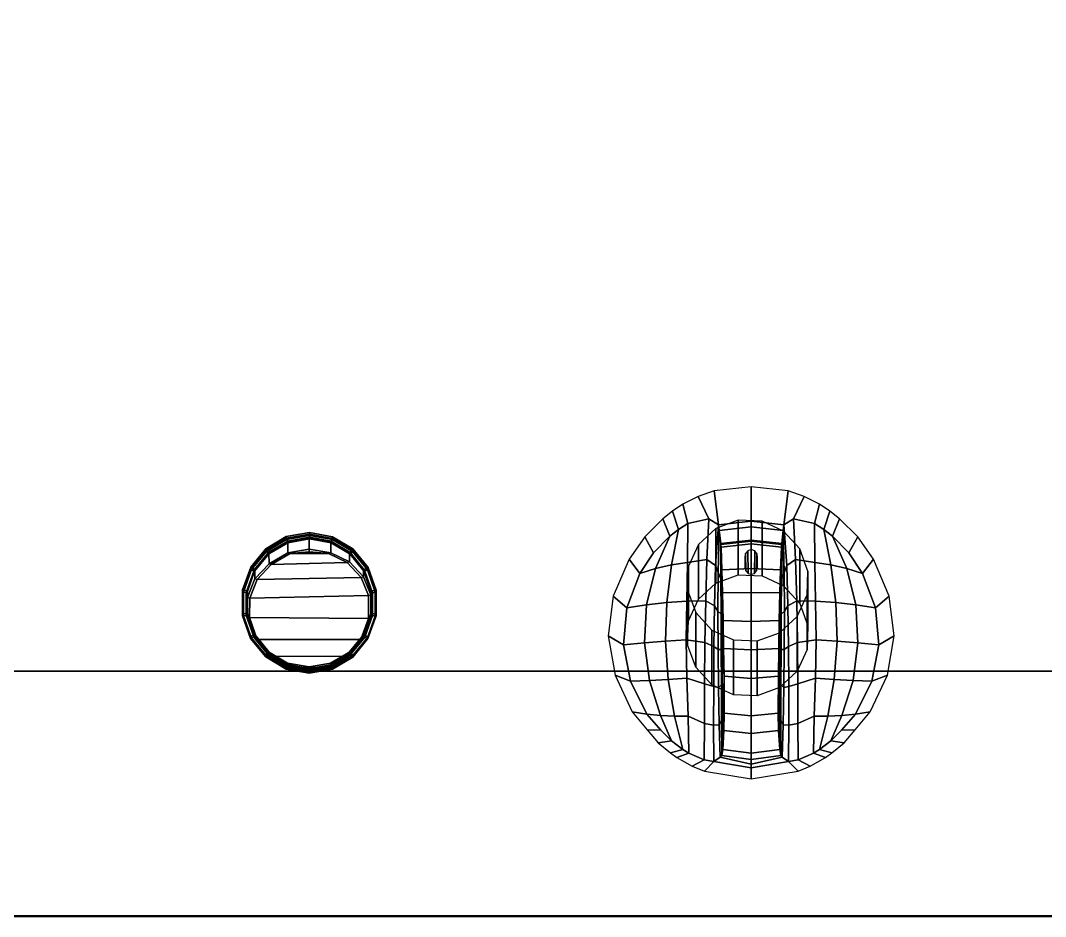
# Model space of a CAD drawing. Extents: x 126968 to 132038, y -1805 to 3860.
# Drawn here: x 129497.34 to 129510.69, y 2784.39 to 2796.06 of the extents above; entities that cross this region are included whole.
import ezdxf

# ---------------------------------------------------------------- set-up
doc = ezdxf.new("R2010")
doc.units = 0
doc.header["$MEASUREMENT"] = 0
doc.layers.get('0').update_dxf_attribs({"linetype": 'CONTINUOUS'})

msp = doc.modelspace()

# ---------------------------------------------------------------- meshes
mesh = msp.add_polyface()
corners = [(129520.072, 2784.392, 1.328), (129520.9, 2784.462, 1.345), (129521.742, 2784.684, 1.402), (129522.529, 2785.066, 1.499), (129523.191, 2785.591, 1.632), (129523.674, 2786.214, 1.79), (129523.955, 2786.88, 1.959), (129524.042, 2787.536, 2.125), (129520.072, 2784.392, 0.53), (129520.9, 2784.462, 0.548), (129521.742, 2784.684, 0.604), (129522.529, 2785.066, 0.701), (129523.191, 2785.591, 0.834), (129523.674, 2786.214, 0.992), (129523.955, 2786.88, 1.162), (129524.042, 2787.536, 1.328), (129524.042, 2843.577, 3.621), (129523.955, 2844.233, 3.621), (129523.674, 2844.899, 3.621), (129523.191, 2845.522, 3.621), (129522.529, 2846.047, 3.621), (129521.742, 2846.429, 3.621), (129520.9, 2846.651, 3.621), (129520.072, 2846.721, 3.621), (129524.042, 2843.577, 2.823), (129523.955, 2844.233, 2.823), (129523.674, 2844.899, 2.823), (129523.191, 2845.522, 2.823), (129522.529, 2846.047, 2.823), (129521.742, 2846.429, 2.823), (129520.9, 2846.651, 2.823), (129520.072, 2846.721, 2.823), (129455.482, 2846.721, 3.621), (129454.654, 2846.651, 3.621), (129453.812, 2846.429, 3.621), (129453.025, 2846.047, 3.621), (129452.363, 2845.522, 3.621), (129451.88, 2844.899, 3.621), (129451.599, 2844.233, 3.621), (129451.512, 2843.577, 3.621), (129455.482, 2846.721, 2.823), (129454.654, 2846.651, 2.823), (129453.812, 2846.429, 2.823), (129453.025, 2846.047, 2.823), (129452.363, 2845.522, 2.823), (129451.88, 2844.899, 2.823), (129451.599, 2844.233, 2.823), (129451.512, 2843.577, 2.823), (129451.512, 2787.536, 1.328), (129451.599, 2786.88, 1.162), (129451.88, 2786.214, 0.992), (129452.363, 2785.591, 0.834), (129453.025, 2785.066, 0.701), (129453.812, 2784.684, 0.604), (129454.654, 2784.462, 0.548), (129455.482, 2784.392, 0.53), (129451.512, 2787.536, 2.125), (129451.599, 2786.88, 1.959), (129451.88, 2786.214, 1.79), (129452.363, 2785.591, 1.632), (129453.025, 2785.066, 1.499), (129453.812, 2784.684, 1.402), (129454.654, 2784.462, 1.345), (129455.482, 2784.392, 1.328), (129524.042, 2787.536, 2.125), (129524.042, 2792.651, 2.859), (129524.042, 2799.457, 3.399), (129524.042, 2807.952, 3.745), (129524.042, 2818.138, 3.898), (129524.042, 2830.012, 3.856), (129524.042, 2843.577, 3.621), (129524.042, 2787.536, 1.328), (129524.042, 2792.651, 2.062), (129524.042, 2799.457, 2.602), (129524.042, 2807.952, 2.948), (129524.042, 2818.138, 3.1), (129524.042, 2830.012, 3.059), (129524.042, 2843.577, 2.823), (129451.512, 2787.536, 2.125), (129451.512, 2792.651, 2.859), (129451.512, 2799.457, 3.399), (129451.512, 2807.952, 3.745), (129451.512, 2818.138, 3.898), (129451.512, 2830.012, 3.856), (129451.512, 2843.577, 3.621), (129451.512, 2787.536, 1.328), (129451.512, 2792.651, 2.062), (129451.512, 2799.457, 2.602), (129451.512, 2807.952, 2.948), (129451.512, 2818.138, 3.1), (129451.512, 2830.012, 3.059), (129451.512, 2843.577, 2.823), (129455.482, 2784.392, 1.328), (129520.072, 2784.392, 1.328), (129455.482, 2784.392, 0.53), (129520.072, 2784.392, 0.53), (129520.072, 2846.721, 3.621), (129455.482, 2846.721, 3.621), (129520.072, 2846.721, 2.823), (129455.482, 2846.721, 2.823)]
mesh.append_faces([[corners[k] for k in face] for face in [(0, 8, 9, 1), (1, 9, 10, 2), (2, 10, 11, 3), (3, 11, 12, 4), (4, 12, 13, 5), (5, 13, 14, 6), (6, 14, 15, 7), (16, 24, 25, 17), (17, 25, 26, 18), (18, 26, 27, 19), (19, 27, 28, 20), (20, 28, 29, 21), (21, 29, 30, 22), (22, 30, 31, 23), (32, 40, 41, 33), (33, 41, 42, 34), (34, 42, 43, 35), (35, 43, 44, 36), (36, 44, 45, 37), (37, 45, 46, 38), (38, 46, 47, 39), (48, 49, 57, 56), (49, 50, 58, 57), (50, 51, 59, 58), (51, 52, 60, 59), (52, 53, 61, 60), (53, 54, 62, 61), (54, 55, 63, 62), (64, 71, 72, 65), (65, 72, 73, 66), (66, 73, 74, 67), (67, 74, 75, 68), (68, 75, 76, 69), (69, 76, 77, 70), (78, 79, 86, 85), (79, 80, 87, 86), (80, 81, 88, 87), (81, 82, 89, 88), (82, 83, 90, 89), (83, 84, 91, 90), (92, 94, 95, 93), (96, 98, 99, 97)]])
mesh = msp.add_polyface()
corners = [(129520.072, 2784.403, 1.328), (129520.898, 2784.471, 1.345), (129521.736, 2784.693, 1.402), (129522.521, 2785.074, 1.499), (129523.181, 2785.597, 1.632), (129523.663, 2786.218, 1.79), (129523.943, 2786.882, 1.959), (129524.03, 2787.536, 2.125), (129520.072, 2784.403, 0.53), (129520.898, 2784.471, 0.548), (129521.736, 2784.693, 0.604), (129522.521, 2785.074, 0.701), (129523.181, 2785.597, 0.834), (129523.663, 2786.218, 0.992), (129523.943, 2786.882, 1.162), (129524.03, 2787.536, 1.328), (129524.03, 2843.577, 3.621), (129523.943, 2844.231, 3.621), (129523.663, 2844.895, 3.621), (129523.181, 2845.516, 3.621), (129522.521, 2846.039, 3.621), (129521.736, 2846.42, 3.621), (129520.898, 2846.642, 3.621), (129520.072, 2846.71, 3.621), (129524.03, 2843.577, 2.823), (129523.943, 2844.231, 2.823), (129523.663, 2844.895, 2.823), (129523.181, 2845.516, 2.823), (129522.521, 2846.039, 2.823), (129521.736, 2846.42, 2.823), (129520.898, 2846.642, 2.823), (129520.072, 2846.71, 2.823), (129455.482, 2846.71, 3.621), (129454.656, 2846.642, 3.621), (129453.818, 2846.42, 3.621), (129453.033, 2846.039, 3.621), (129452.373, 2845.516, 3.621), (129451.891, 2844.895, 3.621), (129451.611, 2844.231, 3.621), (129451.524, 2843.577, 3.621), (129455.482, 2846.71, 2.823), (129454.656, 2846.642, 2.823), (129453.818, 2846.42, 2.823), (129453.033, 2846.039, 2.823), (129452.373, 2845.516, 2.823), (129451.891, 2844.895, 2.823), (129451.611, 2844.231, 2.823), (129451.524, 2843.577, 2.823), (129451.524, 2787.536, 1.328), (129451.611, 2786.882, 1.162), (129451.891, 2786.218, 0.992), (129452.373, 2785.597, 0.834), (129453.033, 2785.074, 0.701), (129453.818, 2784.693, 0.604), (129454.656, 2784.471, 0.548), (129455.482, 2784.403, 0.53), (129451.524, 2787.536, 2.125), (129451.611, 2786.882, 1.959), (129451.891, 2786.218, 1.79), (129452.373, 2785.597, 1.632), (129453.033, 2785.074, 1.499), (129453.818, 2784.693, 1.402), (129454.656, 2784.471, 1.345), (129455.482, 2784.403, 1.328), (129524.03, 2787.536, 2.125), (129524.03, 2792.651, 2.859), (129524.03, 2799.457, 3.399), (129524.03, 2807.952, 3.745), (129524.03, 2818.138, 3.898), (129524.03, 2830.012, 3.856), (129524.03, 2843.577, 3.621), (129524.03, 2787.536, 1.328), (129524.03, 2792.651, 2.062), (129524.03, 2799.457, 2.602), (129524.03, 2807.952, 2.948), (129524.03, 2818.138, 3.1), (129524.03, 2830.012, 3.059), (129524.03, 2843.577, 2.823), (129451.524, 2787.536, 2.125), (129451.524, 2792.651, 2.859), (129451.524, 2799.457, 3.399), (129451.524, 2807.952, 3.745), (129451.524, 2818.138, 3.898), (129451.524, 2830.012, 3.856), (129451.524, 2843.577, 3.621), (129451.524, 2787.536, 1.328), (129451.524, 2792.651, 2.062), (129451.524, 2799.457, 2.602), (129451.524, 2807.952, 2.948), (129451.524, 2818.138, 3.1), (129451.524, 2830.012, 3.059), (129451.524, 2843.577, 2.823), (129455.482, 2784.403, 1.328), (129520.072, 2784.403, 1.328), (129455.482, 2784.403, 0.53), (129520.072, 2784.403, 0.53), (129520.072, 2846.71, 3.621), (129455.482, 2846.71, 3.621), (129520.072, 2846.71, 2.823), (129455.482, 2846.71, 2.823)]
mesh.append_faces([[corners[k] for k in face] for face in [(0, 8, 9, 1), (1, 9, 10, 2), (2, 10, 11, 3), (3, 11, 12, 4), (4, 12, 13, 5), (5, 13, 14, 6), (6, 14, 15, 7), (16, 24, 25, 17), (17, 25, 26, 18), (18, 26, 27, 19), (19, 27, 28, 20), (20, 28, 29, 21), (21, 29, 30, 22), (22, 30, 31, 23), (32, 40, 41, 33), (33, 41, 42, 34), (34, 42, 43, 35), (35, 43, 44, 36), (36, 44, 45, 37), (37, 45, 46, 38), (38, 46, 47, 39), (48, 49, 57, 56), (49, 50, 58, 57), (50, 51, 59, 58), (51, 52, 60, 59), (52, 53, 61, 60), (53, 54, 62, 61), (54, 55, 63, 62), (64, 71, 72, 65), (65, 72, 73, 66), (66, 73, 74, 67), (67, 74, 75, 68), (68, 75, 76, 69), (69, 76, 77, 70), (78, 79, 86, 85), (79, 80, 87, 86), (80, 81, 88, 87), (81, 82, 89, 88), (82, 83, 90, 89), (83, 84, 91, 90), (92, 94, 95, 93), (96, 98, 99, 97)]])
mesh = msp.add_polyface()
corners = [(129506.934, 2787.268, -1.143), (129506.624, 2787.281, -1.138), (129507.224, 2787.376, -1.103), (129506.343, 2787.411, -1.09), (129507.452, 2787.586, -1.024), (129506.133, 2787.639, -1.004), (129507.582, 2787.868, -0.918), (129506.026, 2787.931, -0.895), (129506.934, 2787.98, -2.976), (129506.624, 2787.993, -2.972), (129507.224, 2788.088, -2.936), (129507.594, 2788.179, -0.802), (129506.343, 2788.123, -2.923), (129506.038, 2788.241, -0.779), (129507.452, 2788.298, -2.857), (129506.133, 2788.351, -2.838), (129507.487, 2788.47, -0.693), (129506.168, 2788.523, -0.673), (129507.582, 2788.58, -2.752), (129507.277, 2788.698, -0.607), (129506.026, 2788.643, -2.728), (129506.396, 2788.734, -0.594), (129506.996, 2788.829, -0.559), (129506.686, 2788.841, -0.554), (129507.594, 2788.891, -2.636), (129506.038, 2788.953, -2.612), (129507.487, 2789.182, -2.526), (129506.168, 2789.235, -2.507), (129507.277, 2789.41, -2.441), (129506.396, 2789.446, -2.428), (129506.996, 2789.541, -2.392), (129506.686, 2789.553, -2.387), (129505.888, 2786.464, -1.581), (129506.044, 2786.52, -0.934), (129505.965, 2786.568, -0.921), (129505.804, 2786.523, -1.562), (129505.831, 2789.672, -0.547), (129505.909, 2789.432, -0.171), (129506.031, 2789.511, -0.15), (129505.966, 2789.76, -0.519), (129505.704, 2789.572, -0.579), (129505.795, 2789.343, -0.194), (129505.909, 2789.432, -0.171), (129505.831, 2789.672, -0.547), (129505.704, 2789.572, -0.579), (129505.467, 2789.338, -0.657), (129505.583, 2789.13, -0.25), (129505.795, 2789.343, -0.194), (129505.057, 2788.563, -0.904), (129505.235, 2788.411, -0.438), (129505.405, 2788.861, -0.321), (129505.263, 2789.047, -0.749), (129504.992, 2788.047, -1.07), (129505.193, 2787.931, -0.564), (129505.235, 2788.411, -0.438), (129505.057, 2788.563, -0.904), (129505.081, 2787.534, -1.236), (129505.283, 2787.457, -0.688), (129505.193, 2787.931, -0.564), (129504.992, 2788.047, -1.07), (129505.306, 2787.059, -1.389), (129505.496, 2787.028, -0.801), (129505.283, 2787.457, -0.688), (129505.081, 2787.534, -1.236), (129505.496, 2787.028, -0.801), (129505.306, 2787.059, -1.389), (129505.499, 2786.822, -1.468), (129505.679, 2786.818, -0.861), (129505.816, 2786.678, -0.892), (129505.645, 2786.655, -1.519), (129505.804, 2786.523, -1.562), (129505.965, 2786.568, -0.921), (129506.245, 2786.284, -1.639), (129506.368, 2786.41, -0.794), (129506.244, 2786.433, -0.903), (129506.087, 2786.35, -1.617), (129506.087, 2786.35, -1.617), (129506.244, 2786.433, -0.903), (129506.044, 2786.52, -0.934), (129505.888, 2786.464, -1.581), (129506.855, 2789.541, 0.185), (129506.429, 2789.492, 0.157), (129506.437, 2789.421, 0.256), (129506.855, 2789.467, 0.289), (129506.855, 2789.541, 0.185), (129506.855, 2789.988, -0.446), (129506.374, 2789.934, -0.463), (129506.429, 2789.492, 0.157), (129506.855, 2789.294, 0.534), (129506.855, 2789.467, 0.289), (129506.437, 2789.421, 0.256), (129506.458, 2789.25, 0.496), (129506.471, 2786.488, -0.207), (129506.451, 2786.465, -0.547), (129506.855, 2786.377, -0.545), (129506.855, 2786.435, -0.204), (129505.966, 2789.76, -0.519), (129506.031, 2789.511, -0.15), (129506.302, 2789.572, -0.027), (129506.165, 2789.86, -0.487), (129506.429, 2789.492, 0.157), (129506.374, 2789.934, -0.463), (129506.165, 2789.86, -0.487), (129506.302, 2789.572, -0.027), (129506.246, 2786.907, -0.672), (129506.034, 2787.003, -0.755), (129506.044, 2786.52, -0.934), (129506.244, 2786.433, -0.903), (129506.365, 2786.882, -0.53), (129506.246, 2786.907, -0.672), (129506.244, 2786.433, -0.903), (129506.368, 2786.41, -0.794), (129506.437, 2786.89, -0.326), (129506.365, 2786.882, -0.53), (129506.368, 2786.41, -0.794), (129506.451, 2786.465, -0.547), (129506.246, 2786.907, -0.672), (129506.246, 2787.424, -0.496), (129506.018, 2787.498, -0.607), (129506.034, 2787.003, -0.755), (129506.366, 2787.387, -0.337), (129506.246, 2787.424, -0.496), (129506.246, 2786.907, -0.672), (129506.365, 2786.882, -0.53), (129506.437, 2786.89, -0.326), (129506.43, 2787.374, -0.157), (129506.366, 2787.387, -0.337), (129506.365, 2786.882, -0.53), (129506.251, 2787.962, -0.352), (129506.009, 2787.996, -0.473), (129506.018, 2787.498, -0.607), (129506.246, 2787.424, -0.496), (129506.37, 2787.91, -0.188), (129506.251, 2787.962, -0.352), (129506.246, 2787.424, -0.496), (129506.366, 2787.387, -0.337), (129506.43, 2787.374, -0.157), (129506.425, 2787.869, -0.02), (129506.37, 2787.91, -0.188), (129506.366, 2787.387, -0.337), (129506.251, 2787.962, -0.352), (129506.262, 2788.504, -0.224), (129506.016, 2788.497, -0.347), (129506.009, 2787.996, -0.473), (129506.376, 2788.438, -0.062), (129506.262, 2788.504, -0.224), (129506.251, 2787.962, -0.352), (129506.37, 2787.91, -0.188), (129506.422, 2788.369, 0.101), (129506.376, 2788.438, -0.062), (129506.37, 2787.91, -0.188), (129506.425, 2787.869, -0.02), (129506.279, 2789.04, -0.116), (129506.027, 2789, -0.237), (129506.016, 2788.497, -0.347), (129506.262, 2788.504, -0.224), (129506.39, 2788.964, 0.047), (129506.279, 2789.04, -0.116), (129506.262, 2788.504, -0.224), (129506.376, 2788.438, -0.062), (129506.426, 2788.87, 0.213), (129506.39, 2788.964, 0.047), (129506.376, 2788.438, -0.062), (129506.422, 2788.369, 0.101), (129506.302, 2789.572, -0.027), (129506.031, 2789.511, -0.15), (129506.027, 2789, -0.237), (129506.279, 2789.04, -0.116), (129506.429, 2789.492, 0.157), (129506.302, 2789.572, -0.027), (129506.279, 2789.04, -0.116), (129506.39, 2788.964, 0.047), (129506.437, 2789.421, 0.256), (129506.429, 2789.492, 0.157), (129506.39, 2788.964, 0.047), (129506.426, 2788.87, 0.213), (129506.484, 2786.568, 0.039), (129506.498, 2786.816, 0.343), (129506.483, 2787.037, 0.18), (129506.503, 2787.042, 0.472), (129506.478, 2787.466, 0.244), (129506.483, 2787.037, 0.18), (129506.498, 2786.816, 0.343), (129506.464, 2788.77, 0.44), (129506.49, 2788.246, 0.631), (129506.482, 2788.61, 0.609), (129506.472, 2788.907, 0.573), (129506.459, 2789.237, 0.51), (129506.464, 2788.77, 0.44), (129506.472, 2788.907, 0.573), (129506.462, 2789.203, 0.526), (129506.478, 2787.466, 0.244), (129506.503, 2787.042, 0.472), (129506.501, 2787.521, 0.582), (129506.474, 2787.913, 0.311), (129506.474, 2787.913, 0.311), (129506.501, 2787.521, 0.582), (129506.496, 2787.883, 0.622), (129506.469, 2788.341, 0.375), (129506.469, 2788.341, 0.375), (129506.496, 2787.883, 0.622), (129506.49, 2788.246, 0.631), (129506.464, 2788.77, 0.44), (129506.483, 2787.037, 0.18), (129506.478, 2787.466, 0.244), (129506.466, 2787.409, 0.027), (129506.469, 2786.948, -0.09), (129506.464, 2788.77, 0.44), (129506.46, 2788.79, 0.379), (129506.462, 2788.33, 0.262), (129506.469, 2788.341, 0.375), (129506.46, 2788.79, 0.379), (129506.464, 2788.77, 0.44), (129506.459, 2789.237, 0.51), (129506.458, 2789.25, 0.496), (129506.464, 2787.869, 0.144), (129506.466, 2787.409, 0.027), (129506.478, 2787.466, 0.244), (129506.474, 2787.913, 0.311), (129506.474, 2787.913, 0.311), (129506.469, 2788.341, 0.375), (129506.462, 2788.33, 0.262), (129506.464, 2787.869, 0.144), (129506.471, 2786.488, -0.207), (129506.484, 2786.568, 0.039), (129506.483, 2787.037, 0.18), (129506.469, 2786.948, -0.09), (129506.437, 2789.421, 0.256), (129506.426, 2788.87, 0.213), (129506.46, 2788.79, 0.379), (129506.458, 2789.25, 0.496), (129506.426, 2788.87, 0.213), (129506.422, 2788.369, 0.101), (129506.462, 2788.33, 0.262), (129506.46, 2788.79, 0.379), (129506.425, 2787.869, -0.02), (129506.43, 2787.374, -0.157), (129506.466, 2787.409, 0.027), (129506.464, 2787.869, 0.144), (129506.425, 2787.869, -0.02), (129506.464, 2787.869, 0.144), (129506.462, 2788.33, 0.262), (129506.422, 2788.369, 0.101), (129506.43, 2787.374, -0.157), (129506.437, 2786.89, -0.326), (129506.469, 2786.948, -0.09), (129506.466, 2787.409, 0.027), (129506.437, 2786.89, -0.326), (129506.451, 2786.465, -0.547), (129506.471, 2786.488, -0.207), (129506.469, 2786.948, -0.09), (129505.965, 2786.568, -0.921), (129505.854, 2787.003, -0.771), (129505.675, 2787.011, -0.786), (129505.816, 2786.678, -0.892), (129506.044, 2786.52, -0.934), (129506.034, 2787.003, -0.755), (129505.854, 2787.003, -0.771), (129505.965, 2786.568, -0.921), (129505.675, 2787.011, -0.786), (129505.528, 2787.465, -0.66), (129505.283, 2787.457, -0.688), (129505.496, 2787.028, -0.801), (129505.854, 2787.003, -0.771), (129505.773, 2787.479, -0.633), (129505.528, 2787.465, -0.66), (129505.675, 2787.011, -0.786), (129506.034, 2787.003, -0.755), (129506.018, 2787.498, -0.607), (129505.773, 2787.479, -0.633), (129505.854, 2787.003, -0.771), (129505.528, 2787.465, -0.66), (129505.464, 2787.956, -0.53), (129505.193, 2787.931, -0.564), (129505.283, 2787.457, -0.688), (129505.773, 2787.479, -0.633), (129505.737, 2787.978, -0.5), (129505.464, 2787.956, -0.53), (129505.528, 2787.465, -0.66), (129506.018, 2787.498, -0.607), (129506.009, 2787.996, -0.473), (129505.737, 2787.978, -0.5), (129505.773, 2787.479, -0.633), (129505.464, 2787.956, -0.53), (129505.493, 2788.453, -0.402), (129505.235, 2788.411, -0.438), (129505.193, 2787.931, -0.564), (129505.737, 2787.978, -0.5), (129505.754, 2788.481, -0.371), (129505.493, 2788.453, -0.402), (129505.464, 2787.956, -0.53), (129506.009, 2787.996, -0.473), (129506.016, 2788.497, -0.347), (129505.754, 2788.481, -0.371), (129505.737, 2787.978, -0.5), (129505.493, 2788.453, -0.402), (129505.608, 2788.924, -0.287), (129505.405, 2788.861, -0.321), (129505.235, 2788.411, -0.438), (129505.754, 2788.481, -0.371), (129505.816, 2788.971, -0.259), (129505.608, 2788.924, -0.287), (129505.493, 2788.453, -0.402), (129506.016, 2788.497, -0.347), (129506.027, 2789, -0.237), (129505.816, 2788.971, -0.259), (129505.754, 2788.481, -0.371), (129505.608, 2788.924, -0.287), (129505.795, 2789.343, -0.194), (129505.583, 2789.13, -0.25), (129505.405, 2788.861, -0.321), (129505.816, 2788.971, -0.259), (129505.909, 2789.432, -0.171), (129505.795, 2789.343, -0.194), (129505.608, 2788.924, -0.287), (129506.027, 2789, -0.237), (129506.031, 2789.511, -0.15), (129505.909, 2789.432, -0.171), (129505.816, 2788.971, -0.259), (129506.855, 2788.926, 0.613), (129506.472, 2788.907, 0.573), (129506.482, 2788.61, 0.609), (129506.855, 2788.607, 0.651), (129506.462, 2789.203, 0.526), (129506.472, 2788.907, 0.573), (129506.855, 2788.926, 0.613), (129506.855, 2789.244, 0.565), (129506.855, 2789.294, 0.534), (129506.458, 2789.25, 0.496), (129506.459, 2789.237, 0.51), (129506.855, 2789.28, 0.548), (129506.496, 2787.883, 0.622), (129506.501, 2787.521, 0.582), (129506.855, 2787.493, 0.613), (129506.855, 2787.863, 0.657), (129506.496, 2787.883, 0.622), (129506.855, 2787.863, 0.657), (129506.855, 2788.235, 0.669), (129506.49, 2788.246, 0.631), (129506.482, 2788.61, 0.609), (129506.49, 2788.246, 0.631), (129506.855, 2788.235, 0.669), (129506.855, 2788.607, 0.651), (129506.855, 2787.493, 0.613), (129506.501, 2787.521, 0.582), (129506.503, 2787.042, 0.472), (129506.855, 2787.005, 0.498), (129506.855, 2786.435, -0.204), (129506.855, 2786.519, 0.048), (129506.484, 2786.568, 0.039), (129506.471, 2786.488, -0.207), (129506.855, 2787.005, 0.498), (129506.503, 2787.042, 0.472), (129506.498, 2786.816, 0.343), (129506.855, 2786.774, 0.361), (129506.855, 2786.519, 0.048), (129506.855, 2786.774, 0.361), (129506.498, 2786.816, 0.343), (129506.484, 2786.568, 0.039), (129506.855, 2789.28, 0.548), (129506.459, 2789.237, 0.51), (129506.462, 2789.203, 0.526), (129506.855, 2789.244, 0.565), (129506.368, 2786.41, -0.794), (129506.855, 2786.329, -0.83), (129506.855, 2786.377, -0.545), (129506.451, 2786.465, -0.547), (129506.368, 2786.41, -0.794), (129506.245, 2786.284, -1.639), (129506.855, 2786.187, -1.67), (129506.855, 2786.329, -0.83), (129505.675, 2787.011, -0.786), (129505.496, 2787.028, -0.801), (129505.679, 2786.818, -0.861), (129505.816, 2786.678, -0.892), (129505.467, 2789.338, -0.657), (129505.263, 2789.047, -0.749), (129505.405, 2788.861, -0.321), (129505.583, 2789.13, -0.25), (129505.499, 2786.822, -1.468), (129505.645, 2786.655, -1.519), (129505.816, 2786.678, -0.892), (129505.679, 2786.818, -0.861), (129507.821, 2786.464, -1.581), (129507.906, 2786.523, -1.562), (129507.745, 2786.568, -0.921), (129507.666, 2786.52, -0.934), (129507.878, 2789.672, -0.547), (129507.743, 2789.76, -0.519), (129507.679, 2789.511, -0.15), (129507.801, 2789.432, -0.171), (129508.006, 2789.572, -0.579), (129507.878, 2789.672, -0.547), (129507.801, 2789.432, -0.171), (129507.915, 2789.343, -0.194), (129508.006, 2789.572, -0.579), (129507.915, 2789.343, -0.194), (129508.127, 2789.13, -0.25), (129508.243, 2789.338, -0.657), (129508.652, 2788.563, -0.904), (129508.446, 2789.047, -0.749), (129508.305, 2788.861, -0.321), (129508.475, 2788.411, -0.438), (129508.718, 2788.047, -1.07), (129508.652, 2788.563, -0.904), (129508.475, 2788.411, -0.438), (129508.516, 2787.931, -0.564), (129508.629, 2787.534, -1.236), (129508.718, 2788.047, -1.07), (129508.516, 2787.931, -0.564), (129508.427, 2787.457, -0.688), (129508.404, 2787.059, -1.389), (129508.629, 2787.534, -1.236), (129508.427, 2787.457, -0.688), (129508.214, 2787.028, -0.801), (129508.214, 2787.028, -0.801), (129508.031, 2786.818, -0.861), (129508.211, 2786.822, -1.468), (129508.404, 2787.059, -1.389), (129507.894, 2786.678, -0.892), (129507.745, 2786.568, -0.921), (129507.906, 2786.523, -1.562), (129508.065, 2786.655, -1.519), (129507.465, 2786.284, -1.639), (129507.623, 2786.35, -1.617), (129507.466, 2786.433, -0.903), (129507.342, 2786.41, -0.794), (129507.623, 2786.35, -1.617), (129507.821, 2786.464, -1.581), (129507.666, 2786.52, -0.934), (129507.466, 2786.433, -0.903), (129506.855, 2789.541, 0.185), (129506.855, 2789.467, 0.289), (129507.273, 2789.421, 0.256), (129507.281, 2789.492, 0.157), (129506.855, 2789.541, 0.185), (129507.281, 2789.492, 0.157), (129507.335, 2789.934, -0.463), (129506.855, 2789.988, -0.446), (129506.855, 2789.294, 0.534), (129507.252, 2789.25, 0.496), (129507.273, 2789.421, 0.256), (129506.855, 2789.467, 0.289), (129507.239, 2786.488, -0.207), (129506.855, 2786.435, -0.204), (129506.855, 2786.377, -0.545), (129507.258, 2786.465, -0.547), (129507.743, 2789.76, -0.519), (129507.545, 2789.86, -0.487), (129507.408, 2789.572, -0.027), (129507.679, 2789.511, -0.15), (129507.281, 2789.492, 0.157), (129507.408, 2789.572, -0.027), (129507.545, 2789.86, -0.487), (129507.335, 2789.934, -0.463), (129507.464, 2786.907, -0.672), (129507.466, 2786.433, -0.903), (129507.666, 2786.52, -0.934), (129507.676, 2787.003, -0.755), (129507.345, 2786.882, -0.53), (129507.342, 2786.41, -0.794), (129507.466, 2786.433, -0.903), (129507.464, 2786.907, -0.672), (129507.272, 2786.89, -0.326), (129507.258, 2786.465, -0.547), (129507.342, 2786.41, -0.794), (129507.345, 2786.882, -0.53), (129507.464, 2786.907, -0.672), (129507.676, 2787.003, -0.755), (129507.692, 2787.498, -0.607), (129507.464, 2787.424, -0.496), (129507.344, 2787.387, -0.337), (129507.345, 2786.882, -0.53), (129507.464, 2786.907, -0.672), (129507.464, 2787.424, -0.496), (129507.272, 2786.89, -0.326), (129507.345, 2786.882, -0.53), (129507.344, 2787.387, -0.337), (129507.28, 2787.374, -0.157), (129507.459, 2787.962, -0.352), (129507.464, 2787.424, -0.496), (129507.692, 2787.498, -0.607), (129507.7, 2787.996, -0.473), (129507.34, 2787.91, -0.188), (129507.344, 2787.387, -0.337), (129507.464, 2787.424, -0.496), (129507.459, 2787.962, -0.352), (129507.28, 2787.374, -0.157), (129507.344, 2787.387, -0.337), (129507.34, 2787.91, -0.188), (129507.285, 2787.869, -0.02), (129507.459, 2787.962, -0.352), (129507.7, 2787.996, -0.473), (129507.694, 2788.497, -0.347), (129507.448, 2788.504, -0.224), (129507.334, 2788.438, -0.062), (129507.34, 2787.91, -0.188), (129507.459, 2787.962, -0.352), (129507.448, 2788.504, -0.224), (129507.288, 2788.369, 0.101), (129507.285, 2787.869, -0.02), (129507.34, 2787.91, -0.188), (129507.334, 2788.438, -0.062), (129507.43, 2789.04, -0.116), (129507.448, 2788.504, -0.224), (129507.694, 2788.497, -0.347), (129507.683, 2789, -0.237), (129507.32, 2788.964, 0.047), (129507.334, 2788.438, -0.062), (129507.448, 2788.504, -0.224), (129507.43, 2789.04, -0.116), (129507.284, 2788.87, 0.213), (129507.288, 2788.369, 0.101), (129507.334, 2788.438, -0.062), (129507.32, 2788.964, 0.047), (129507.408, 2789.572, -0.027), (129507.43, 2789.04, -0.116), (129507.683, 2789, -0.237), (129507.679, 2789.511, -0.15), (129507.281, 2789.492, 0.157), (129507.32, 2788.964, 0.047), (129507.43, 2789.04, -0.116), (129507.408, 2789.572, -0.027), (129507.273, 2789.421, 0.256), (129507.284, 2788.87, 0.213), (129507.32, 2788.964, 0.047), (129507.281, 2789.492, 0.157), (129507.226, 2786.568, 0.039), (129507.227, 2787.037, 0.18), (129507.212, 2786.816, 0.343), (129507.207, 2787.042, 0.472), (129507.212, 2786.816, 0.343), (129507.227, 2787.037, 0.18), (129507.231, 2787.466, 0.244), (129507.245, 2788.77, 0.44), (129507.238, 2788.907, 0.573), (129507.228, 2788.61, 0.609), (129507.22, 2788.246, 0.631), (129507.251, 2789.237, 0.51), (129507.248, 2789.203, 0.526), (129507.238, 2788.907, 0.573), (129507.245, 2788.77, 0.44), (129507.231, 2787.466, 0.244), (129507.236, 2787.913, 0.311), (129507.209, 2787.521, 0.582), (129507.207, 2787.042, 0.472), (129507.236, 2787.913, 0.311), (129507.241, 2788.341, 0.375), (129507.213, 2787.883, 0.622), (129507.209, 2787.521, 0.582), (129507.241, 2788.341, 0.375), (129507.245, 2788.77, 0.44), (129507.22, 2788.246, 0.631), (129507.213, 2787.883, 0.622), (129507.227, 2787.037, 0.18), (129507.241, 2786.948, -0.09), (129507.243, 2787.409, 0.027), (129507.231, 2787.466, 0.244), (129507.245, 2788.77, 0.44), (129507.241, 2788.341, 0.375), (129507.247, 2788.33, 0.262), (129507.25, 2788.79, 0.379), (129507.25, 2788.79, 0.379), (129507.252, 2789.25, 0.496), (129507.251, 2789.237, 0.51), (129507.245, 2788.77, 0.44), (129507.245, 2787.869, 0.144), (129507.236, 2787.913, 0.311), (129507.231, 2787.466, 0.244), (129507.243, 2787.409, 0.027), (129507.236, 2787.913, 0.311), (129507.245, 2787.869, 0.144), (129507.247, 2788.33, 0.262), (129507.241, 2788.341, 0.375), (129507.239, 2786.488, -0.207), (129507.241, 2786.948, -0.09), (129507.227, 2787.037, 0.18), (129507.226, 2786.568, 0.039), (129507.273, 2789.421, 0.256), (129507.252, 2789.25, 0.496), (129507.25, 2788.79, 0.379), (129507.284, 2788.87, 0.213), (129507.284, 2788.87, 0.213), (129507.25, 2788.79, 0.379), (129507.247, 2788.33, 0.262), (129507.288, 2788.369, 0.101), (129507.285, 2787.869, -0.02), (129507.245, 2787.869, 0.144), (129507.243, 2787.409, 0.027), (129507.28, 2787.374, -0.157), (129507.285, 2787.869, -0.02), (129507.288, 2788.369, 0.101), (129507.247, 2788.33, 0.262), (129507.245, 2787.869, 0.144), (129507.28, 2787.374, -0.157), (129507.243, 2787.409, 0.027), (129507.241, 2786.948, -0.09), (129507.272, 2786.89, -0.326), (129507.272, 2786.89, -0.326), (129507.241, 2786.948, -0.09), (129507.239, 2786.488, -0.207), (129507.258, 2786.465, -0.547), (129507.745, 2786.568, -0.921), (129507.894, 2786.678, -0.892), (129508.035, 2787.011, -0.786), (129507.855, 2787.003, -0.771), (129507.666, 2786.52, -0.934), (129507.745, 2786.568, -0.921), (129507.855, 2787.003, -0.771), (129507.676, 2787.003, -0.755), (129508.035, 2787.011, -0.786), (129508.214, 2787.028, -0.801), (129508.427, 2787.457, -0.688), (129508.182, 2787.465, -0.66), (129507.855, 2787.003, -0.771), (129508.035, 2787.011, -0.786), (129508.182, 2787.465, -0.66), (129507.937, 2787.479, -0.633), (129507.676, 2787.003, -0.755), (129507.855, 2787.003, -0.771), (129507.937, 2787.479, -0.633), (129507.692, 2787.498, -0.607), (129508.182, 2787.465, -0.66), (129508.427, 2787.457, -0.688), (129508.516, 2787.931, -0.564), (129508.245, 2787.956, -0.53), (129507.937, 2787.479, -0.633), (129508.182, 2787.465, -0.66), (129508.245, 2787.956, -0.53), (129507.973, 2787.978, -0.5), (129507.692, 2787.498, -0.607), (129507.937, 2787.479, -0.633), (129507.973, 2787.978, -0.5), (129507.7, 2787.996, -0.473), (129508.245, 2787.956, -0.53), (129508.516, 2787.931, -0.564), (129508.475, 2788.411, -0.438), (129508.217, 2788.453, -0.402), (129507.973, 2787.978, -0.5), (129508.245, 2787.956, -0.53), (129508.217, 2788.453, -0.402), (129507.956, 2788.481, -0.371), (129507.7, 2787.996, -0.473), (129507.973, 2787.978, -0.5), (129507.956, 2788.481, -0.371), (129507.694, 2788.497, -0.347), (129508.217, 2788.453, -0.402), (129508.475, 2788.411, -0.438), (129508.305, 2788.861, -0.321), (129508.102, 2788.924, -0.287), (129507.956, 2788.481, -0.371), (129508.217, 2788.453, -0.402), (129508.102, 2788.924, -0.287), (129507.894, 2788.971, -0.259), (129507.694, 2788.497, -0.347), (129507.956, 2788.481, -0.371), (129507.894, 2788.971, -0.259), (129507.683, 2789, -0.237), (129508.102, 2788.924, -0.287), (129508.305, 2788.861, -0.321), (129508.127, 2789.13, -0.25), (129507.915, 2789.343, -0.194), (129507.894, 2788.971, -0.259), (129508.102, 2788.924, -0.287), (129507.915, 2789.343, -0.194), (129507.801, 2789.432, -0.171), (129507.683, 2789, -0.237), (129507.894, 2788.971, -0.259), (129507.801, 2789.432, -0.171), (129507.679, 2789.511, -0.15), (129506.855, 2788.926, 0.613), (129506.855, 2788.607, 0.651), (129507.228, 2788.61, 0.609), (129507.238, 2788.907, 0.573), (129507.248, 2789.203, 0.526), (129506.855, 2789.244, 0.565), (129506.855, 2788.926, 0.613), (129507.238, 2788.907, 0.573), (129506.855, 2789.294, 0.534), (129506.855, 2789.28, 0.548), (129507.251, 2789.237, 0.51), (129507.252, 2789.25, 0.496), (129507.213, 2787.883, 0.622), (129506.855, 2787.863, 0.657), (129506.855, 2787.493, 0.613), (129507.209, 2787.521, 0.582), (129507.213, 2787.883, 0.622), (129507.22, 2788.246, 0.631), (129506.855, 2788.235, 0.669), (129506.855, 2787.863, 0.657), (129507.228, 2788.61, 0.609), (129506.855, 2788.607, 0.651), (129506.855, 2788.235, 0.669), (129507.22, 2788.246, 0.631), (129506.855, 2787.493, 0.613), (129506.855, 2787.005, 0.498), (129507.207, 2787.042, 0.472), (129507.209, 2787.521, 0.582), (129506.855, 2786.435, -0.204), (129507.239, 2786.488, -0.207), (129507.226, 2786.568, 0.039), (129506.855, 2786.519, 0.048), (129506.855, 2787.005, 0.498), (129506.855, 2786.774, 0.361), (129507.212, 2786.816, 0.343), (129507.207, 2787.042, 0.472), (129506.855, 2786.519, 0.048), (129507.226, 2786.568, 0.039), (129507.212, 2786.816, 0.343), (129506.855, 2786.774, 0.361), (129506.855, 2789.28, 0.548), (129506.855, 2789.244, 0.565), (129507.248, 2789.203, 0.526), (129507.251, 2789.237, 0.51), (129507.342, 2786.41, -0.794), (129507.258, 2786.465, -0.547), (129506.855, 2786.377, -0.545), (129506.855, 2786.329, -0.83), (129507.342, 2786.41, -0.794), (129506.855, 2786.329, -0.83), (129506.855, 2786.187, -1.67), (129507.465, 2786.284, -1.639), (129508.035, 2787.011, -0.786), (129507.894, 2786.678, -0.892), (129508.031, 2786.818, -0.861), (129508.214, 2787.028, -0.801), (129508.243, 2789.338, -0.657), (129508.127, 2789.13, -0.25), (129508.305, 2788.861, -0.321), (129508.446, 2789.047, -0.749), (129508.211, 2786.822, -1.468), (129508.031, 2786.818, -0.861), (129507.894, 2786.678, -0.892), (129508.065, 2786.655, -1.519), (129506.784, 2788.892, 0.625), (129506.782, 2789.118, 0.593), (129506.773, 2789.075, 0.599), (129506.773, 2788.936, 0.619), (129506.814, 2788.86, 0.631), (129506.809, 2789.155, 0.588), (129506.782, 2789.118, 0.593), (129506.784, 2788.892, 0.625), (129506.855, 2788.849, 0.632), (129506.855, 2789.172, 0.586), (129506.809, 2789.155, 0.588), (129506.814, 2788.86, 0.631), (129506.896, 2788.86, 0.631), (129506.901, 2789.155, 0.588), (129506.855, 2789.172, 0.586), (129506.855, 2788.849, 0.632), (129506.925, 2788.892, 0.625), (129506.928, 2789.118, 0.593), (129506.901, 2789.155, 0.588), (129506.896, 2788.86, 0.631), (129506.936, 2788.936, 0.619), (129506.936, 2789.075, 0.599), (129506.928, 2789.118, 0.593), (129506.925, 2788.892, 0.625)]
mesh.append_faces([[corners[k] for k in face] for face in [(22, 19, 28, 30), (19, 16, 26, 28), (16, 11, 24, 26), (11, 6, 18, 24), (6, 4, 14, 18), (4, 2, 10, 14), (2, 0, 8, 10), (0, 1, 9, 8), (1, 3, 12, 9), (3, 5, 15, 12), (5, 7, 20, 15), (7, 13, 25, 20), (13, 17, 27, 25), (17, 21, 29, 27), (21, 23, 31, 29), (23, 22, 30, 31), (32, 33, 34, 35), (36, 37, 38, 39), (40, 41, 42, 43), (44, 45, 46, 47), (48, 49, 50, 51), (52, 53, 54, 55), (56, 57, 58, 59), (60, 61, 62, 63), (64, 65, 66, 67), (68, 69, 70, 71), (72, 73, 74, 75), (76, 77, 78, 79), (80, 81, 82, 83), (84, 85, 86, 87), (88, 89, 90, 91), (92, 93, 94, 95), (96, 97, 98, 99), (100, 101, 102, 103), (104, 105, 106, 107), (108, 109, 110, 111), (112, 113, 114, 115), (116, 117, 118, 119), (120, 121, 122, 123), (124, 125, 126, 127), (128, 129, 130, 131), (132, 133, 134, 135), (136, 137, 138, 139), (140, 141, 142, 143), (144, 145, 146, 147), (148, 149, 150, 151), (152, 153, 154, 155), (156, 157, 158, 159), (160, 161, 162, 163), (164, 165, 166, 167), (168, 169, 170, 171), (172, 173, 174, 175), (176, 177, 178, 178), (179, 180, 181, 182), (183, 184, 185, 186), (187, 188, 189, 190), (191, 192, 193, 194), (195, 196, 197, 198), (199, 200, 201, 202), (203, 204, 205, 206), (207, 208, 209, 210), (211, 212, 213, 214), (215, 216, 217, 218), (219, 220, 221, 222), (223, 224, 225, 226), (227, 228, 229, 230), (231, 232, 233, 234), (235, 236, 237, 238), (239, 240, 241, 242), (243, 244, 245, 246), (247, 248, 249, 250), (251, 252, 253, 254), (255, 256, 257, 258), (259, 260, 261, 262), (263, 264, 265, 266), (267, 268, 269, 270), (271, 272, 273, 274), (275, 276, 277, 278), (279, 280, 281, 282), (283, 284, 285, 286), (287, 288, 289, 290), (291, 292, 293, 294), (295, 296, 297, 298), (299, 300, 301, 302), (303, 304, 305, 306), (307, 308, 309, 310), (311, 312, 313, 314), (315, 316, 317, 318), (319, 320, 321, 322), (323, 324, 325, 326), (327, 328, 329, 330), (331, 332, 333, 334), (335, 336, 337, 338), (339, 340, 341, 342), (343, 344, 345, 346), (347, 348, 349, 350), (351, 352, 353, 354), (355, 356, 357, 358), (359, 360, 361, 362), (363, 364, 365, 366), (367, 368, 369, 370), (371, 372, 373, 374), (375, 376, 377, 378), (379, 380, 381, 382), (383, 384, 385, 386), (387, 388, 389, 390), (391, 392, 393, 394), (395, 396, 397, 398), (399, 400, 401, 402), (403, 404, 405, 406), (407, 408, 409, 410), (411, 412, 413, 414), (415, 416, 417, 418), (419, 420, 421, 422), (423, 424, 425, 426), (427, 428, 429, 430), (431, 432, 433, 434), (435, 436, 437, 438), (439, 440, 441, 442), (443, 444, 445, 446), (447, 448, 449, 450), (451, 452, 453, 454), (455, 456, 457, 458), (459, 460, 461, 462), (463, 464, 465, 466), (467, 468, 469, 470), (471, 472, 473, 474), (475, 476, 477, 478), (479, 480, 481, 482), (483, 484, 485, 486), (487, 488, 489, 490), (491, 492, 493, 494), (495, 496, 497, 498), (499, 500, 501, 502), (503, 504, 505, 506), (507, 508, 509, 510), (511, 512, 513, 514), (515, 516, 517, 518), (519, 520, 521, 522), (523, 524, 525, 526), (527, 528, 529, 529), (530, 531, 532, 533), (534, 535, 536, 537), (538, 539, 540, 541), (542, 543, 544, 545), (546, 547, 548, 549), (550, 551, 552, 553), (554, 555, 556, 557), (558, 559, 560, 561), (562, 563, 564, 565), (566, 567, 568, 569), (570, 571, 572, 573), (574, 575, 576, 577), (578, 579, 580, 581), (582, 583, 584, 585), (586, 587, 588, 589), (590, 591, 592, 593), (594, 595, 596, 597), (598, 599, 600, 601), (602, 603, 604, 605), (606, 607, 608, 609), (610, 611, 612, 613), (614, 615, 616, 617), (618, 619, 620, 621), (622, 623, 624, 625), (626, 627, 628, 629), (630, 631, 632, 633), (634, 635, 636, 637), (638, 639, 640, 641), (642, 643, 644, 645), (646, 647, 648, 649), (650, 651, 652, 653), (654, 655, 656, 657), (658, 659, 660, 661), (662, 663, 664, 665), (666, 667, 668, 669), (670, 671, 672, 673), (674, 675, 676, 677), (678, 679, 680, 681), (682, 683, 684, 685), (686, 687, 688, 689), (690, 691, 692, 693), (694, 695, 696, 697), (698, 699, 700, 701), (702, 703, 704, 705), (706, 707, 708, 709), (710, 711, 712, 713), (714, 715, 716, 717), (718, 719, 720, 721), (722, 723, 724, 725), (726, 727, 728, 729), (730, 731, 732, 733), (734, 735, 736, 737), (738, 739, 740, 741), (742, 743, 744, 745), (746, 747, 748, 749), (750, 751, 752, 753), (754, 755, 756, 757)]])
mesh = msp.add_polyface()
corners = [(129500.291, 2788.338, -1.461), (129500.29, 2788.292, -1.286), (129500.388, 2788.011, -1.377), (129500.388, 2788.065, -1.543), (129500.292, 2788.629, -1.373), (129500.292, 2788.547, -1.098), (129500.57, 2787.791, -1.449), (129500.57, 2787.841, -1.611), (129500.39, 2788.789, -0.93), (129500.39, 2788.903, -1.29), (129500.815, 2787.645, -1.493), (129500.815, 2787.695, -1.655), (129500.573, 2788.986, -0.792), (129500.572, 2789.125, -1.223), (129501.094, 2787.593, -1.508), (129501.094, 2787.644, -1.67), (129500.818, 2789.27, -1.179), (129500.818, 2789.127, -0.714), (129501.374, 2787.643, -1.492), (129501.374, 2787.694, -1.655), (129501.098, 2789.32, -1.164), (129501.097, 2789.177, -0.699), (129501.62, 2787.789, -1.449), (129501.62, 2787.839, -1.611), (129501.378, 2789.13, -0.749), (129501.377, 2789.269, -1.18), (129501.799, 2788.011, -1.382), (129501.802, 2788.062, -1.544), (129501.622, 2789.01, -0.863), (129501.622, 2789.123, -1.224), (129501.9, 2788.283, -1.295), (129501.9, 2788.335, -1.462), (129501.804, 2788.9, -1.291), (129501.804, 2788.817, -1.017), (129501.901, 2788.626, -1.374), (129501.899, 2788.58, -1.199), (129500.32, 2788.284, -1.256), (129500.418, 2788.001, -1.347), (129500.321, 2788.539, -1.07), (129500.419, 2788.781, -0.902), (129500.6, 2787.781, -1.419), (129500.603, 2788.977, -0.764), (129500.845, 2787.635, -1.463), (129501.095, 2787.615, -1.468), (129500.847, 2789.118, -0.686), (129501.344, 2787.634, -1.463), (129501.096, 2789.141, -0.687), (129501.59, 2787.779, -1.419), (129501.348, 2789.12, -0.717), (129501.769, 2788.001, -1.352), (129501.593, 2789, -0.832), (129501.87, 2788.274, -1.265), (129501.774, 2788.808, -0.985), (129501.869, 2788.571, -1.167), (129500.29, 2788.292, -1.286), (129500.32, 2788.284, -1.256), (129500.388, 2788.011, -1.377), (129500.418, 2788.001, -1.347), (129500.388, 2788.011, -1.377), (129500.418, 2788.001, -1.347), (129500.57, 2787.791, -1.449), (129500.6, 2787.781, -1.419), (129500.57, 2787.791, -1.449), (129500.6, 2787.781, -1.419), (129500.815, 2787.645, -1.493), (129500.845, 2787.635, -1.463), (129500.815, 2787.645, -1.493), (129500.845, 2787.635, -1.463), (129501.094, 2787.593, -1.508), (129501.095, 2787.615, -1.468), (129501.094, 2787.593, -1.508), (129501.095, 2787.615, -1.468), (129501.344, 2787.634, -1.463), (129501.374, 2787.643, -1.492), (129501.344, 2787.634, -1.463), (129501.374, 2787.643, -1.492), (129501.59, 2787.779, -1.419), (129501.62, 2787.789, -1.449), (129501.769, 2788.001, -1.352), (129501.799, 2788.011, -1.382), (129501.87, 2788.274, -1.265), (129501.9, 2788.283, -1.295), (129501.87, 2788.274, -1.265), (129501.9, 2788.283, -1.295), (129501.869, 2788.571, -1.167), (129501.899, 2788.58, -1.199), (129501.774, 2788.808, -0.985), (129501.804, 2788.817, -1.017), (129501.869, 2788.571, -1.167), (129501.899, 2788.58, -1.199), (129501.593, 2789, -0.832), (129501.622, 2789.01, -0.863), (129501.774, 2788.808, -0.985), (129501.804, 2788.817, -1.017), (129501.348, 2789.12, -0.717), (129501.378, 2789.13, -0.749), (129501.593, 2789, -0.832), (129501.622, 2789.01, -0.863), (129501.096, 2789.141, -0.687), (129501.097, 2789.177, -0.699), (129501.348, 2789.12, -0.717), (129501.378, 2789.13, -0.749), (129500.818, 2789.127, -0.714), (129500.847, 2789.118, -0.686), (129501.096, 2789.141, -0.687), (129501.097, 2789.177, -0.699), (129500.573, 2788.986, -0.792), (129500.603, 2788.977, -0.764), (129500.818, 2789.127, -0.714), (129500.847, 2789.118, -0.686), (129500.39, 2788.789, -0.93), (129500.419, 2788.781, -0.902), (129500.573, 2788.986, -0.792), (129500.603, 2788.977, -0.764), (129500.292, 2788.547, -1.098), (129500.321, 2788.539, -1.07), (129500.39, 2788.789, -0.93), (129500.419, 2788.781, -0.902), (129500.29, 2788.292, -1.286), (129500.32, 2788.284, -1.256), (129500.292, 2788.547, -1.098), (129500.321, 2788.539, -1.07), (129501.59, 2787.779, -1.419), (129501.62, 2787.789, -1.449), (129501.769, 2788.001, -1.352), (129501.799, 2788.011, -1.382), (129500.229, 2788.309, -1.412), (129500.229, 2788.331, -1.482), (129500.333, 2788.014, -1.501), (129500.333, 2788.035, -1.571), (129500.229, 2788.624, -1.317), (129500.229, 2788.646, -1.387), (129500.53, 2787.772, -1.574), (129500.53, 2787.794, -1.644), (129500.335, 2788.919, -1.228), (129500.335, 2788.941, -1.298), (129500.795, 2787.614, -1.622), (129500.795, 2787.636, -1.692), (129500.532, 2789.16, -1.156), (129500.532, 2789.182, -1.225), (129501.097, 2787.559, -1.638), (129501.097, 2787.581, -1.708), (129500.798, 2789.317, -1.108), (129500.798, 2789.339, -1.178), (129501.399, 2787.613, -1.622), (129501.399, 2787.635, -1.692), (129501.1, 2789.371, -1.092), (129501.1, 2789.393, -1.162), (129501.664, 2787.77, -1.575), (129501.664, 2787.792, -1.645), (129501.402, 2789.316, -1.109), (129501.402, 2789.337, -1.178), (129501.862, 2788.011, -1.502), (129501.862, 2788.032, -1.572), (129501.667, 2789.158, -1.156), (129501.667, 2789.18, -1.226), (129501.967, 2788.306, -1.413), (129501.967, 2788.328, -1.483), (129501.864, 2788.916, -1.229), (129501.864, 2788.938, -1.299), (129501.968, 2788.621, -1.318), (129501.968, 2788.642, -1.388), (129500.287, 2788.32, -1.409), (129500.287, 2788.342, -1.479), (129500.385, 2788.044, -1.492), (129500.385, 2788.066, -1.562), (129500.288, 2788.613, -1.32), (129500.288, 2788.635, -1.39), (129500.568, 2787.819, -1.56), (129500.568, 2787.841, -1.63), (129500.386, 2788.889, -1.237), (129500.386, 2788.911, -1.307), (129500.815, 2787.672, -1.605), (129500.815, 2787.693, -1.674), (129500.57, 2789.113, -1.17), (129500.57, 2789.135, -1.24), (129501.097, 2787.62, -1.62), (129501.097, 2787.642, -1.69), (129500.818, 2789.26, -1.125), (129500.818, 2789.281, -1.195), (129501.378, 2787.67, -1.605), (129501.378, 2787.692, -1.675), (129501.1, 2789.31, -1.11), (129501.1, 2789.332, -1.18), (129501.626, 2787.817, -1.561), (129501.626, 2787.839, -1.631), (129501.381, 2789.258, -1.126), (129501.381, 2789.28, -1.196), (129501.811, 2788.041, -1.493), (129501.811, 2788.063, -1.563), (129501.629, 2789.111, -1.17), (129501.629, 2789.133, -1.24), (129501.909, 2788.317, -1.41), (129501.909, 2788.339, -1.48), (129501.812, 2788.886, -1.238), (129501.812, 2788.908, -1.308), (129501.909, 2788.61, -1.321), (129501.909, 2788.632, -1.391), (129500.229, 2788.331, -1.482), (129500.333, 2788.035, -1.571), (129500.229, 2788.646, -1.387), (129500.287, 2788.342, -1.479), (129500.385, 2788.066, -1.562), (129500.288, 2788.635, -1.39), (129500.53, 2787.794, -1.644), (129500.335, 2788.941, -1.298), (129500.568, 2787.841, -1.63), (129500.386, 2788.911, -1.307), (129500.795, 2787.636, -1.692), (129500.532, 2789.182, -1.225), (129500.815, 2787.693, -1.674), (129500.57, 2789.135, -1.24), (129501.097, 2787.581, -1.708), (129500.798, 2789.339, -1.178), (129501.097, 2787.642, -1.69), (129500.818, 2789.281, -1.195), (129501.378, 2787.692, -1.675), (129501.1, 2789.332, -1.18), (129501.399, 2787.635, -1.692), (129501.1, 2789.393, -1.162), (129501.626, 2787.839, -1.631), (129501.381, 2789.28, -1.196), (129501.664, 2787.792, -1.645), (129501.402, 2789.337, -1.178), (129501.811, 2788.063, -1.563), (129501.629, 2789.133, -1.24), (129501.862, 2788.032, -1.572), (129501.667, 2789.18, -1.226), (129501.909, 2788.339, -1.48), (129501.812, 2788.908, -1.308), (129501.909, 2788.632, -1.391), (129501.967, 2788.328, -1.483), (129501.864, 2788.938, -1.299), (129501.968, 2788.642, -1.388), (129500.24, 2788.307, -1.397), (129500.276, 2788.313, -1.395), (129500.343, 2788.015, -1.485), (129500.241, 2788.618, -1.304), (129500.375, 2788.034, -1.48), (129500.277, 2788.611, -1.306), (129500.537, 2787.777, -1.557), (129500.345, 2788.909, -1.216), (129500.561, 2787.805, -1.549), (129500.376, 2788.89, -1.221), (129500.799, 2787.621, -1.604), (129500.54, 2789.147, -1.144), (129500.811, 2787.656, -1.594), (129500.563, 2789.118, -1.153), (129501.097, 2787.566, -1.621), (129500.802, 2789.301, -1.097), (129501.097, 2787.604, -1.609), (129500.814, 2789.266, -1.108), (129501.382, 2787.655, -1.594), (129501.1, 2789.317, -1.093), (129501.395, 2787.62, -1.605), (129501.1, 2789.355, -1.081), (129501.634, 2787.803, -1.549), (129501.385, 2789.265, -1.108), (129501.657, 2787.775, -1.558), (129501.398, 2789.3, -1.098), (129501.82, 2788.031, -1.481), (129501.636, 2789.116, -1.153), (129501.852, 2788.012, -1.486), (129501.66, 2789.144, -1.145), (129501.92, 2788.31, -1.396), (129501.822, 2788.888, -1.222), (129501.956, 2788.304, -1.398), (129501.854, 2788.906, -1.217), (129501.921, 2788.608, -1.307), (129501.957, 2788.614, -1.305), (129500.229, 2788.309, -1.412), (129500.24, 2788.307, -1.397), (129500.333, 2788.014, -1.501), (129500.343, 2788.015, -1.485), (129500.333, 2788.014, -1.501), (129500.343, 2788.015, -1.485), (129500.53, 2787.772, -1.574), (129500.537, 2787.777, -1.557), (129500.53, 2787.772, -1.574), (129500.537, 2787.777, -1.557), (129500.795, 2787.614, -1.622), (129500.799, 2787.621, -1.604), (129500.795, 2787.614, -1.622), (129500.799, 2787.621, -1.604), (129501.097, 2787.559, -1.638), (129501.097, 2787.566, -1.621), (129501.097, 2787.559, -1.638), (129501.097, 2787.566, -1.621), (129501.395, 2787.62, -1.605), (129501.399, 2787.613, -1.622), (129501.395, 2787.62, -1.605), (129501.399, 2787.613, -1.622), (129501.657, 2787.775, -1.558), (129501.664, 2787.77, -1.575), (129501.657, 2787.775, -1.558), (129501.664, 2787.77, -1.575), (129501.852, 2788.012, -1.486), (129501.862, 2788.011, -1.502), (129501.852, 2788.012, -1.486), (129501.862, 2788.011, -1.502), (129501.956, 2788.304, -1.398), (129501.967, 2788.306, -1.413), (129501.956, 2788.304, -1.398), (129501.967, 2788.306, -1.413), (129501.957, 2788.614, -1.305), (129501.968, 2788.621, -1.318), (129501.854, 2788.906, -1.217), (129501.864, 2788.916, -1.229), (129501.957, 2788.614, -1.305), (129501.968, 2788.621, -1.318), (129501.66, 2789.144, -1.145), (129501.667, 2789.158, -1.156), (129501.854, 2788.906, -1.217), (129501.864, 2788.916, -1.229), (129501.398, 2789.3, -1.098), (129501.402, 2789.316, -1.109), (129501.66, 2789.144, -1.145), (129501.667, 2789.158, -1.156), (129501.1, 2789.355, -1.081), (129501.1, 2789.371, -1.092), (129501.398, 2789.3, -1.098), (129501.402, 2789.316, -1.109), (129500.798, 2789.317, -1.108), (129500.802, 2789.301, -1.097), (129501.1, 2789.355, -1.081), (129501.1, 2789.371, -1.092), (129500.532, 2789.16, -1.156), (129500.54, 2789.147, -1.144), (129500.798, 2789.317, -1.108), (129500.802, 2789.301, -1.097), (129500.335, 2788.919, -1.228), (129500.345, 2788.909, -1.216), (129500.532, 2789.16, -1.156), (129500.54, 2789.147, -1.144), (129500.229, 2788.624, -1.317), (129500.241, 2788.618, -1.304), (129500.335, 2788.919, -1.228), (129500.345, 2788.909, -1.216), (129500.229, 2788.309, -1.412), (129500.24, 2788.307, -1.397), (129500.229, 2788.624, -1.317), (129500.241, 2788.618, -1.304), (129500.276, 2788.313, -1.395), (129500.287, 2788.32, -1.409), (129500.375, 2788.034, -1.48), (129500.385, 2788.044, -1.492), (129500.276, 2788.313, -1.395), (129500.287, 2788.32, -1.409), (129500.277, 2788.611, -1.306), (129500.288, 2788.613, -1.32), (129500.277, 2788.611, -1.306), (129500.288, 2788.613, -1.32), (129500.376, 2788.89, -1.221), (129500.386, 2788.889, -1.237), (129500.376, 2788.89, -1.221), (129500.386, 2788.889, -1.237), (129500.563, 2789.118, -1.153), (129500.57, 2789.113, -1.17), (129500.563, 2789.118, -1.153), (129500.57, 2789.113, -1.17), (129500.814, 2789.266, -1.108), (129500.818, 2789.26, -1.125), (129500.814, 2789.266, -1.108), (129500.818, 2789.26, -1.125), (129501.1, 2789.31, -1.11), (129501.1, 2789.317, -1.093), (129501.1, 2789.31, -1.11), (129501.1, 2789.317, -1.093), (129501.381, 2789.258, -1.126), (129501.385, 2789.265, -1.108), (129501.381, 2789.258, -1.126), (129501.385, 2789.265, -1.108), (129501.629, 2789.111, -1.17), (129501.636, 2789.116, -1.153), (129501.629, 2789.111, -1.17), (129501.636, 2789.116, -1.153), (129501.812, 2788.886, -1.238), (129501.822, 2788.888, -1.222), (129501.812, 2788.886, -1.238), (129501.822, 2788.888, -1.222), (129501.909, 2788.61, -1.321), (129501.921, 2788.608, -1.307), (129501.909, 2788.317, -1.41), (129501.92, 2788.31, -1.396), (129501.909, 2788.61, -1.321), (129501.921, 2788.608, -1.307), (129501.811, 2788.041, -1.493), (129501.82, 2788.031, -1.481), (129501.909, 2788.317, -1.41), (129501.92, 2788.31, -1.396), (129501.626, 2787.817, -1.561), (129501.634, 2787.803, -1.549), (129501.811, 2788.041, -1.493), (129501.82, 2788.031, -1.481), (129501.378, 2787.67, -1.605), (129501.382, 2787.655, -1.594), (129501.626, 2787.817, -1.561), (129501.634, 2787.803, -1.549), (129501.097, 2787.604, -1.609), (129501.097, 2787.62, -1.62), (129501.378, 2787.67, -1.605), (129501.382, 2787.655, -1.594), (129500.811, 2787.656, -1.594), (129500.815, 2787.672, -1.605), (129501.097, 2787.604, -1.609), (129501.097, 2787.62, -1.62), (129500.561, 2787.805, -1.549), (129500.568, 2787.819, -1.56), (129500.811, 2787.656, -1.594), (129500.815, 2787.672, -1.605), (129500.375, 2788.034, -1.48), (129500.385, 2788.044, -1.492), (129500.561, 2787.805, -1.549), (129500.568, 2787.819, -1.56)]
mesh.append_faces([[corners[k] for k in face] for face in [(0, 3, 2, 1), (3, 7, 6, 2), (7, 11, 10, 6), (11, 15, 14, 10), (15, 19, 18, 14), (19, 23, 22, 18), (23, 27, 26, 22), (27, 31, 30, 26), (31, 34, 35, 30), (34, 32, 33, 35), (32, 29, 28, 33), (29, 25, 24, 28), (25, 20, 21, 24), (20, 16, 17, 21), (16, 13, 12, 17), (13, 9, 8, 12), (9, 4, 5, 8), (4, 0, 1, 5), (42, 43, 45, 45), (47, 40, 42, 45), (49, 37, 40, 47), (51, 36, 37, 49), (52, 39, 38, 53), (53, 38, 36, 51), (48, 44, 41, 50), (39, 52, 50, 41), (48, 46, 44, 44), (56, 57, 55, 54), (60, 61, 59, 58), (64, 65, 63, 62), (68, 69, 67, 66), (73, 72, 71, 70), (77, 76, 74, 75), (81, 80, 78, 79), (85, 84, 82, 83), (87, 86, 88, 89), (91, 90, 92, 93), (95, 94, 96, 97), (99, 98, 100, 101), (102, 103, 104, 105), (106, 107, 109, 108), (110, 111, 113, 112), (114, 115, 117, 116), (118, 119, 121, 120), (125, 124, 122, 123), (128, 126, 127, 129), (132, 128, 129, 133), (136, 132, 133, 137), (140, 136, 137, 141), (144, 140, 141, 145), (148, 144, 145, 149), (152, 148, 149, 153), (156, 152, 153, 157), (160, 156, 157, 161), (158, 160, 161, 159), (154, 158, 159, 155), (150, 154, 155, 151), (146, 150, 151, 147), (142, 146, 147, 143), (138, 142, 143, 139), (134, 138, 139, 135), (130, 134, 135, 131), (126, 130, 131, 127), (163, 162, 164, 165), (165, 164, 168, 169), (169, 168, 172, 173), (173, 172, 176, 177), (177, 176, 180, 181), (181, 180, 184, 185), (185, 184, 188, 189), (189, 188, 192, 193), (193, 192, 196, 197), (197, 196, 194, 195), (195, 194, 190, 191), (191, 190, 186, 187), (187, 186, 182, 183), (183, 182, 178, 179), (179, 178, 174, 175), (175, 174, 170, 171), (171, 170, 166, 167), (167, 166, 162, 163), (201, 202, 199, 198), (202, 206, 204, 199), (206, 210, 208, 204), (210, 214, 212, 208), (214, 216, 218, 212), (216, 220, 222, 218), (220, 224, 226, 222), (224, 228, 231, 226), (228, 230, 233, 231), (230, 229, 232, 233), (229, 225, 227, 232), (225, 221, 223, 227), (221, 217, 219, 223), (217, 215, 213, 219), (215, 211, 209, 213), (211, 207, 205, 209), (207, 203, 200, 205), (203, 201, 198, 200), (238, 235, 234, 236), (242, 238, 236, 240), (246, 242, 240, 244), (250, 246, 244, 248), (252, 250, 248, 254), (256, 252, 254, 258), (260, 256, 258, 262), (264, 260, 262, 266), (268, 264, 266, 269), (265, 268, 269, 267), (261, 265, 267, 263), (257, 261, 263, 259), (253, 257, 259, 255), (251, 253, 255, 249), (247, 251, 249, 245), (243, 247, 245, 241), (239, 243, 241, 237), (235, 239, 237, 234), (270, 272, 273, 271), (274, 276, 277, 275), (278, 280, 281, 279), (282, 284, 285, 283), (286, 289, 288, 287), (291, 293, 292, 290), (295, 297, 296, 294), (299, 301, 300, 298), (303, 305, 304, 302), (309, 307, 306, 308), (313, 311, 310, 312), (317, 315, 314, 316), (321, 319, 318, 320), (325, 322, 323, 324), (328, 326, 327, 329), (332, 330, 331, 333), (336, 334, 335, 337), (340, 338, 339, 341), (345, 343, 342, 344), (347, 349, 348, 346), (351, 353, 352, 350), (355, 357, 356, 354), (359, 361, 360, 358), (363, 364, 365, 362), (366, 368, 369, 367), (370, 372, 373, 371), (374, 376, 377, 375), (378, 380, 381, 379), (384, 382, 383, 385), (388, 386, 387, 389), (392, 390, 391, 393), (396, 394, 395, 397), (400, 399, 398, 401), (405, 403, 402, 404), (409, 407, 406, 408), (413, 411, 410, 412)]])
mesh = msp.add_polyface()
corners = [(129451.691, 2787.588, -60.049), (129451.691, 2787.588, -60.35), (129523.947, 2787.588, -60.049), (129523.947, 2787.588, -60.35)]
mesh.append_faces([[corners[k] for k in face] for face in [(0, 1, 3, 2)]])

doc.saveas('drawing.dxf')
